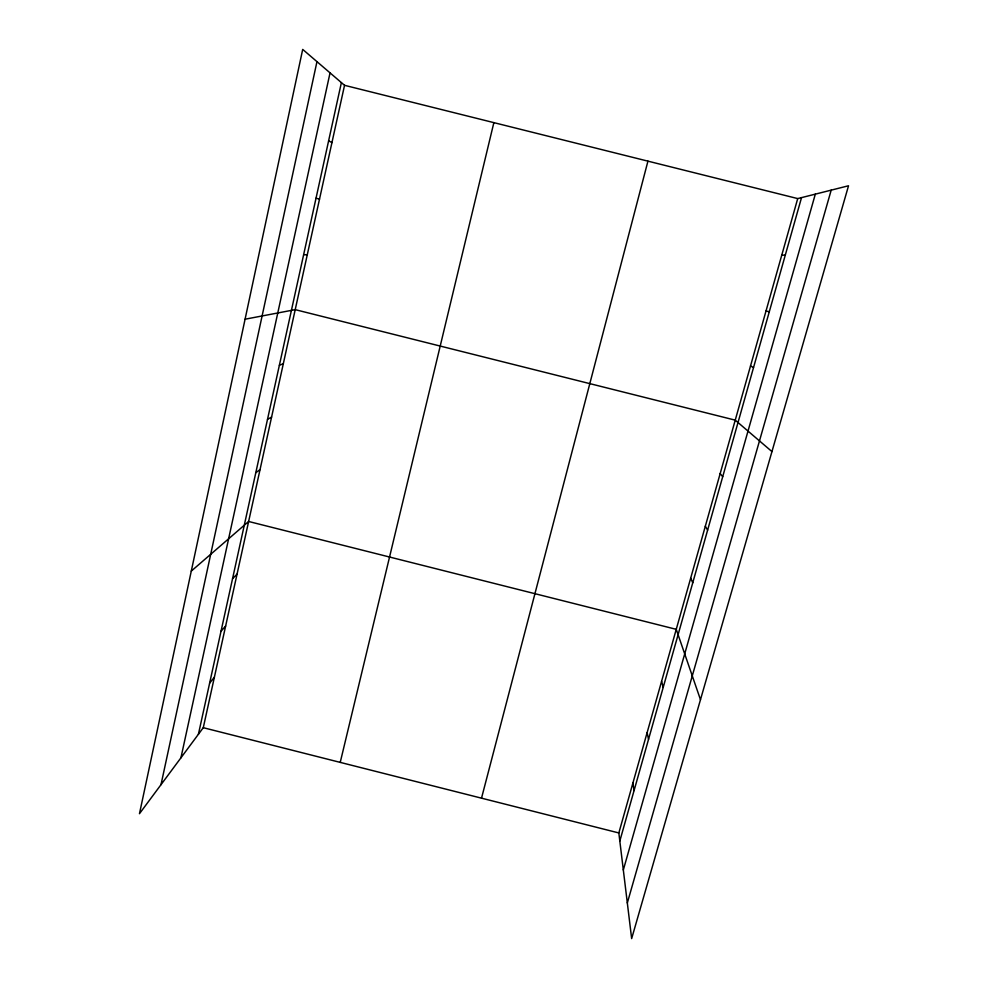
<?xml version="1.0" encoding="UTF-8"?>
<svg xmlns="http://www.w3.org/2000/svg" width="988" height="988" viewBox="0 0 988 988"><rect width="100%" height="100%" fill="white"/><g stroke="black" fill="none" stroke-linecap="round" stroke-linejoin="round"><path stroke-width="1.48" d="M160.995 784.694L316.963 61.651M180.928 757.833L330.041 72.865M198.415 734.269L341.391 82.609M203.281 727.699L344.54 85.314L302.699 49.4L139.469 813.704L203.281 727.699L618.834 832.946L631.653 938.6L848.531 185.769L797.711 198.588L344.54 85.314M340.23 762.39L493.864 122.636M481.514 798.168L647.943 161.143M618.834 832.946L797.711 198.588M619.822 841.01L801.527 197.625M623.329 869.959L815.322 194.142M627.331 902.958L831.192 190.141M209.629 683.128L214.384 677.237M221.016 631.258L225.635 626.046M232.563 578.635L237.046 574.139M191.277 571.101L248.63 521.479L676.249 629.331L700.48 699.689M255.806 472.684L260.029 469.633M267.513 419.357L271.589 417.06M279.382 365.264L283.321 363.745M245.073 319.21L295.214 309.652L735.233 420.147L771.949 451.578M781.743 255.2L785.299 255.102M303.637 254.682L307.28 254.781M766.021 310.985L769.294 311.739M316.037 198.18L319.519 199.119M750.51 365.968L753.535 367.536M328.621 140.827L331.943 142.63M720.178 473.561L722.71 476.71M705.321 526.221L707.618 530.124M690.686 578.141L692.749 582.772M661.59 681.325L663.207 687.376M647.14 732.59L648.536 739.333M632.888 783.126L634.074 790.536"/></g></svg>
